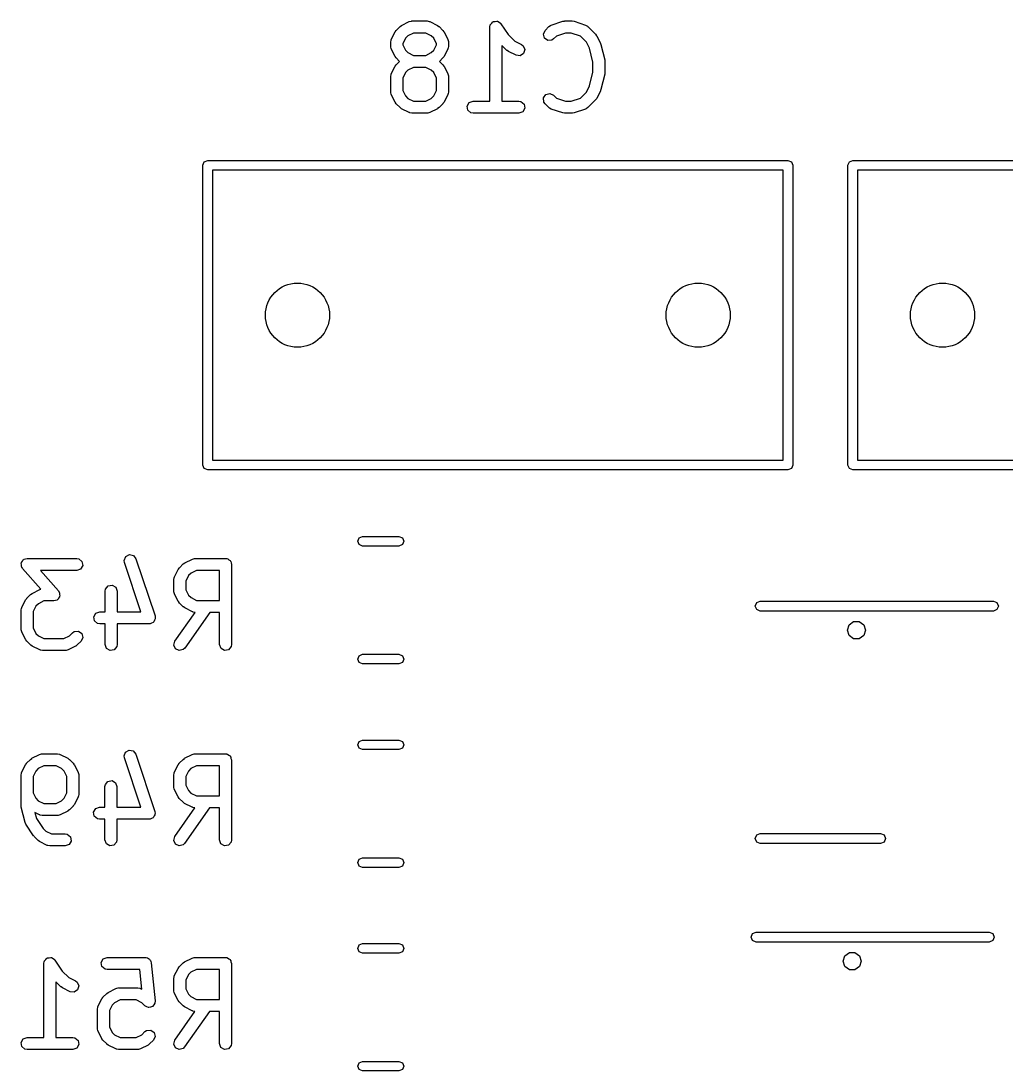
# Model space of a CAD drawing. Extents: x 62 to 228, y -146 to -46.
# Drawn here: x 85.78 to 98.08, y -82.99 to -69.89 of the extents above; entities that cross this region are included whole.
import ezdxf

# ---------------------------------------------------------------- set-up
doc = ezdxf.new("R2010")
doc.units = 0
doc.layers.add('BLACK', color=7, linetype='CONTINUOUS')

msp = doc.modelspace()

# ---------------------------------------------------------------- linework, layer by layer
at = {"layer": 'BLACK', "linetype": 'CONTINUOUS'}
for p, q in [((90.4648, -70.005), (90.5124, -69.9574)), ((90.5124, -69.9574), (90.5308, -69.9445)), ((90.5308, -69.9445), (90.5319, -69.9433)), ((90.5319, -69.9433), (90.6271, -69.8957)), ((90.6271, -69.8957), (90.6521, -69.8883)), ((90.6521, -69.8883), (90.6565, -69.8893)), ((90.6565, -69.8893), (90.6607, -69.8878)), ((90.6607, -69.8878), (90.8511, -69.8878)), ((90.8511, -69.8878), (90.8768, -69.8923)), ((90.8768, -69.8923), (90.8802, -69.8952)), ((90.8802, -69.8952), (90.8847, -69.8957)), ((90.8847, -69.8957), (90.9799, -69.9433)), ((90.9799, -69.9433), (90.9979, -69.9567)), ((90.9979, -69.9567), (90.9994, -69.9574)), ((90.9994, -69.9574), (91.047, -70.005)), ((91.6333, -69.9628), (91.6378, -69.9371)), ((91.6378, -69.9371), (91.6406, -69.9338)), ((91.6406, -69.9338), (91.6411, -69.9295)), ((91.6411, -69.9295), (91.6568, -69.9145)), ((91.6568, -69.9145), (91.6708, -69.8978)), ((91.6708, -69.8978), (91.675, -69.8971)), ((91.675, -69.8971), (91.6782, -69.8941)), ((91.6782, -69.8941), (91.6999, -69.8927)), ((91.6999, -69.8927), (91.7213, -69.8889)), ((91.7213, -69.8889), (91.725, -69.8911)), ((91.725, -69.8911), (91.7294, -69.8908)), ((91.7294, -69.8908), (91.7469, -69.9037)), ((91.7469, -69.9037), (91.7657, -69.9146)), ((91.7657, -69.9146), (91.7672, -69.9186)), ((91.7672, -69.9186), (91.7707, -69.9212)), ((91.7707, -69.9212), (91.8618, -70.0579)), ((92.3219, -70.005), (92.3695, -69.9574)), ((92.3695, -69.9574), (92.3909, -69.9424)), ((92.3909, -69.9424), (92.3953, -69.942)), ((92.3953, -69.942), (92.3989, -69.9392)), ((92.3989, -69.9392), (92.5417, -69.8916)), ((92.5417, -69.8916), (92.5639, -69.8883)), ((92.5639, -69.8883), (92.5654, -69.8878)), ((92.5654, -69.8878), (92.6607, -69.8878)), ((92.6607, -69.8878), (92.6828, -69.8917)), ((92.6828, -69.8917), (92.6844, -69.8916)), ((92.6844, -69.8916), (92.8272, -69.9392)), ((92.8272, -69.9392), (92.8502, -69.9517)), ((92.8502, -69.9517), (92.8525, -69.9555)), ((92.8525, -69.9555), (92.8566, -69.9574)), ((92.8566, -69.9574), (92.9518, -70.0526)), ((90.4031, -70.1197), (90.4507, -70.0245)), ((90.4507, -70.0245), (90.4641, -70.0065)), ((90.4641, -70.0065), (90.4648, -70.005)), ((90.6099, -70.072), (90.5795, -70.1024)), ((90.6784, -70.0378), (90.6099, -70.072)), ((90.8334, -70.0378), (90.6784, -70.0378)), ((90.902, -70.072), (90.8334, -70.0378)), ((90.9324, -70.1024), (90.902, -70.072)), ((91.047, -70.005), (91.0599, -70.0234)), ((91.0599, -70.0234), (91.0611, -70.0245)), ((91.0611, -70.0245), (91.1087, -70.1197)), ((91.6333, -70.8878), (91.6333, -69.9628)), ((91.8618, -70.0579), (91.9432, -70.1392)), ((92.3002, -70.0515), (92.3219, -70.005)), ((92.3135, -70.101), (92.3002, -70.0515)), ((92.4631, -70.076), (92.428, -70.1111)), ((92.5776, -70.0378), (92.4631, -70.076)), ((92.6485, -70.0378), (92.5776, -70.0378)), ((92.763, -70.076), (92.6485, -70.0378)), ((92.8371, -70.1501), (92.763, -70.076)), ((92.9518, -70.0526), (92.9647, -70.071)), ((92.9647, -70.071), (92.9658, -70.0721)), ((92.9658, -70.0721), (93.0135, -70.1673)), ((90.3952, -70.1533), (90.3997, -70.1276)), ((90.3952, -70.2009), (90.3952, -70.1533)), ((90.3967, -70.2051), (90.3952, -70.2009)), ((90.3957, -70.2095), (90.3967, -70.2051)), ((90.4031, -70.2344), (90.3957, -70.2095)), ((90.3997, -70.1276), (90.4026, -70.1242)), ((90.4026, -70.1242), (90.4031, -70.1197)), ((90.5795, -70.1024), (90.5452, -70.171)), ((90.5452, -70.171), (90.5452, -70.1832)), ((90.5452, -70.1832), (90.5795, -70.2517)), ((90.9666, -70.171), (90.9324, -70.1024)), ((90.9324, -70.2517), (90.9666, -70.1832)), ((90.9666, -70.1832), (90.9666, -70.171)), ((91.1087, -70.1197), (91.1161, -70.1447)), ((91.1166, -70.2009), (91.1121, -70.2265)), ((91.1161, -70.1447), (91.1151, -70.149)), ((91.1151, -70.149), (91.1166, -70.1533)), ((91.1166, -70.1533), (91.1166, -70.2009)), ((91.8457, -70.2539), (91.7833, -70.1915)), ((91.7833, -70.1915), (91.7833, -70.8878)), ((91.9432, -70.1392), (92.0275, -70.1814)), ((92.0275, -70.1814), (92.0485, -70.1969)), ((92.0485, -70.1969), (92.0689, -70.244)), ((92.3555, -70.1305), (92.3135, -70.101)), ((92.4067, -70.126), (92.3555, -70.1305)), ((92.428, -70.1111), (92.4067, -70.126)), ((92.8756, -70.2271), (92.8371, -70.1501)), ((93.0135, -70.1673), (93.0172, -70.1797)), ((93.0172, -70.1797), (93.0191, -70.1827)), ((93.0191, -70.1827), (93.0668, -70.3732)), ((90.4507, -70.3297), (90.4031, -70.2344)), ((90.4519, -70.3308), (90.4507, -70.3297)), ((90.4648, -70.3491), (90.4519, -70.3308)), ((90.507, -70.3914), (90.4648, -70.3491)), ((90.5795, -70.2517), (90.6099, -70.2821)), ((90.6099, -70.2821), (90.6784, -70.3164)), ((90.6784, -70.3164), (90.8334, -70.3164)), ((90.8334, -70.3164), (90.902, -70.2821)), ((90.902, -70.2821), (90.9324, -70.2517)), ((91.047, -70.3491), (91.0048, -70.3914)), ((91.0477, -70.3477), (91.047, -70.3491)), ((91.0611, -70.3297), (91.0477, -70.3477)), ((91.1087, -70.2344), (91.0611, -70.3297)), ((91.1092, -70.23), (91.1087, -70.2344)), ((91.1121, -70.2265), (91.1092, -70.23)), ((91.8472, -70.2546), (91.8457, -70.2539)), ((91.8652, -70.268), (91.8472, -70.2546)), ((91.9605, -70.3156), (91.8652, -70.268)), ((92.0114, -70.3214), (91.9605, -70.3156)), ((92.0542, -70.2932), (92.0114, -70.3214)), ((92.0689, -70.244), (92.0542, -70.2932)), ((92.919, -70.4006), (92.8756, -70.2271)), ((90.4031, -70.5483), (90.4507, -70.453)), ((90.4507, -70.453), (90.4641, -70.435)), ((90.4641, -70.435), (90.4648, -70.4336)), ((90.4648, -70.4336), (90.507, -70.3914)), ((90.6784, -70.4664), (90.6099, -70.5006)), ((90.8334, -70.4664), (90.6784, -70.4664)), ((90.902, -70.5006), (90.8334, -70.4664)), ((91.0048, -70.3914), (91.047, -70.4336)), ((91.047, -70.4336), (91.0599, -70.4519)), ((91.0599, -70.4519), (91.0611, -70.453)), ((91.0611, -70.453), (91.1087, -70.5483)), ((92.919, -70.525), (92.919, -70.4006)), ((93.0668, -70.3732), (93.0678, -70.3881)), ((93.0678, -70.3881), (93.069, -70.3914)), ((93.069, -70.3914), (93.069, -70.5342)), ((90.3952, -70.5818), (90.3997, -70.5562)), ((90.3952, -70.7723), (90.3952, -70.5818)), ((90.3997, -70.5562), (90.4026, -70.5527)), ((90.4026, -70.5527), (90.4031, -70.5483)), ((90.5795, -70.531), (90.5452, -70.5995)), ((90.5452, -70.5995), (90.5452, -70.7546)), ((90.6099, -70.5006), (90.5795, -70.531)), ((90.9324, -70.531), (90.902, -70.5006)), ((90.9666, -70.5995), (90.9324, -70.531)), ((90.9666, -70.7546), (90.9666, -70.5995)), ((91.1087, -70.5483), (91.1161, -70.5733)), ((91.1161, -70.5733), (91.1151, -70.5776)), ((91.1151, -70.5776), (91.1166, -70.5818)), ((91.1166, -70.5818), (91.1166, -70.7723)), ((92.8756, -70.6985), (92.919, -70.525)), ((93.0668, -70.5524), (93.0191, -70.7429)), ((93.069, -70.5342), (93.0664, -70.549)), ((93.0664, -70.549), (93.0668, -70.5524)), ((92.8371, -70.7755), (92.8756, -70.6985)), ((93.0191, -70.7429), (93.0139, -70.7547)), ((90.3967, -70.7765), (90.3952, -70.7723)), ((90.3957, -70.7809), (90.3967, -70.7765)), ((90.4031, -70.8058), (90.3957, -70.7809)), ((90.4507, -70.9011), (90.4031, -70.8058)), ((90.5452, -70.7546), (90.5795, -70.8231)), ((90.5795, -70.8231), (90.6099, -70.8535)), ((90.6099, -70.8535), (90.6784, -70.8878)), ((90.8334, -70.8878), (90.902, -70.8535)), ((90.902, -70.8535), (90.9324, -70.8231)), ((90.9324, -70.8231), (90.9666, -70.7546)), ((91.1087, -70.8058), (91.0611, -70.9011)), ((91.1092, -70.8014), (91.1087, -70.8058)), ((91.1121, -70.798), (91.1092, -70.8014)), ((91.1166, -70.7723), (91.1121, -70.798)), ((92.3025, -70.8481), (92.3319, -70.8061)), ((92.307, -70.8992), (92.3025, -70.8481)), ((92.3319, -70.8061), (92.3815, -70.7928)), ((92.3815, -70.7928), (92.428, -70.8145)), ((92.428, -70.8145), (92.4631, -70.8496)), ((92.4631, -70.8496), (92.5776, -70.8878)), ((92.6485, -70.8878), (92.763, -70.8496)), ((92.763, -70.8496), (92.8371, -70.7755)), ((92.9518, -70.873), (92.8566, -70.9682)), ((92.9525, -70.8715), (92.9518, -70.873)), ((92.9658, -70.8535), (92.9525, -70.8715)), ((93.0135, -70.7582), (92.9658, -70.8535)), ((93.0139, -70.7547), (93.0135, -70.7582)), ((90.4519, -70.9022), (90.4507, -70.9011)), ((90.4648, -70.9206), (90.4519, -70.9022)), ((90.5124, -70.9682), (90.4648, -70.9206)), ((90.5139, -70.9689), (90.5124, -70.9682)), ((90.5319, -70.9822), (90.5139, -70.9689)), ((90.6271, -71.0299), (90.5319, -70.9822)), ((90.6784, -70.8878), (90.8334, -70.8878)), ((90.9799, -70.9822), (90.8847, -71.0299)), ((90.9811, -70.9811), (90.9799, -70.9822)), ((90.9994, -70.9682), (90.9811, -70.9811)), ((91.047, -70.9206), (90.9994, -70.9682)), ((91.0477, -70.9191), (91.047, -70.9206)), ((91.0611, -70.9011), (91.0477, -70.9191)), ((91.3487, -70.9498), (91.3744, -70.9053)), ((91.3576, -71.0003), (91.3487, -70.9498)), ((91.3969, -71.0333), (91.3576, -71.0003)), ((91.3744, -70.9053), (91.4226, -70.8878)), ((91.4226, -70.8878), (91.6333, -70.8878)), ((91.7833, -70.8878), (91.994, -70.8878)), ((91.994, -70.8878), (92.0197, -70.8923)), ((92.0197, -70.8923), (92.059, -70.9253)), ((92.0679, -70.9758), (92.0422, -71.0202)), ((92.059, -70.9253), (92.0679, -70.9758)), ((92.3219, -70.9206), (92.307, -70.8992)), ((92.3695, -70.9682), (92.3219, -70.9206)), ((92.3736, -70.9701), (92.3695, -70.9682)), ((92.376, -70.9739), (92.3736, -70.9701)), ((92.3989, -70.9863), (92.376, -70.9739)), ((92.5417, -71.0339), (92.3989, -70.9863)), ((92.5776, -70.8878), (92.6485, -70.8878)), ((92.8272, -70.9863), (92.6844, -71.0339)), ((92.8308, -70.9835), (92.8272, -70.9863)), ((92.8352, -70.9831), (92.8308, -70.9835)), ((92.8566, -70.9682), (92.8352, -70.9831)), ((90.6316, -71.0304), (90.6271, -71.0299)), ((90.635, -71.0333), (90.6316, -71.0304)), ((90.6607, -71.0378), (90.635, -71.0333)), ((90.8511, -71.0378), (90.6607, -71.0378)), ((90.8554, -71.0362), (90.8511, -71.0378)), ((90.8597, -71.0373), (90.8554, -71.0362)), ((90.8847, -71.0299), (90.8597, -71.0373)), ((91.4226, -71.0378), (91.3969, -71.0333)), ((91.994, -71.0378), (91.4226, -71.0378)), ((92.0422, -71.0202), (91.994, -71.0378)), ((92.5433, -71.0339), (92.5417, -71.0339)), ((92.5654, -71.0378), (92.5433, -71.0339)), ((92.6607, -71.0378), (92.5654, -71.0378)), ((92.6622, -71.0372), (92.6607, -71.0378)), ((92.6844, -71.0339), (92.6622, -71.0372)), ((88.0521, -71.6884), (88.0697, -71.646)), ((88.0697, -71.646), (88.1121, -71.6284)), ((88.1121, -71.6284), (95.3521, -71.6284)), ((95.3521, -71.6284), (95.3945, -71.646)), ((95.3945, -71.646), (95.4121, -71.6884)), ((96.1001, -71.6884), (96.1177, -71.646)), ((96.1177, -71.646), (96.1601, -71.6284)), ((96.1601, -71.6284), (103.4, -71.6284)), ((88.0521, -75.4284), (88.0521, -71.6884)), ((88.1721, -71.7484), (88.1721, -75.3684)), ((95.2921, -71.7484), (88.1721, -71.7484)), ((95.2921, -75.3684), (95.2921, -71.7484)), ((95.4121, -71.6884), (95.4121, -75.4284)), ((96.1001, -75.4284), (96.1001, -71.6884)), ((96.2201, -71.7484), (96.2201, -75.3684)), ((103.34, -71.7484), (96.2201, -71.7484)), ((88.0697, -75.4708), (88.0521, -75.4284)), ((88.1721, -75.3684), (95.2921, -75.3684)), ((95.4121, -75.4284), (95.3945, -75.4708)), ((96.1177, -75.4708), (96.1001, -75.4284)), ((96.2201, -75.3684), (103.34, -75.3684)), ((88.1121, -75.4884), (88.0697, -75.4708)), ((95.3521, -75.4884), (88.1121, -75.4884)), ((95.3945, -75.4708), (95.3521, -75.4884)), ((96.1601, -75.4884), (96.1177, -75.4708)), ((103.4, -75.4884), (96.1601, -75.4884)), ((89.9845, -76.3794), (90.0021, -76.337)), ((90.0021, -76.4218), (89.9845, -76.3794)), ((90.0021, -76.337), (90.0445, -76.3194)), ((90.0445, -76.3194), (90.4987, -76.3194)), ((90.4987, -76.3194), (90.5411, -76.337)), ((90.5411, -76.337), (90.5587, -76.3794)), ((90.5587, -76.3794), (90.5411, -76.4218)), ((90.0445, -76.4394), (90.0021, -76.4218)), ((90.4987, -76.4394), (90.0445, -76.4394)), ((90.5411, -76.4218), (90.4987, -76.4394)), ((85.7891, -76.6442), (85.8018, -76.6284)), ((85.7892, -76.6502), (85.7891, -76.6442)), ((85.8018, -76.6284), (85.8119, -76.6109)), ((85.8119, -76.6109), (85.8175, -76.6089)), ((85.8175, -76.6089), (85.8213, -76.6042)), ((85.8213, -76.6042), (85.8411, -76.6003)), ((85.8411, -76.6003), (85.8601, -76.5934)), ((85.8601, -76.5934), (86.4791, -76.5934)), ((86.4791, -76.5934), (86.5048, -76.5979)), ((86.5048, -76.5979), (86.5441, -76.6309)), ((86.5441, -76.6309), (86.553, -76.6814)), ((87.0708, -76.6187), (87.0897, -76.571)), ((87.0747, -76.6445), (87.0708, -76.6187)), ((87.0897, -76.571), (87.1348, -76.5466)), ((87.1348, -76.5466), (87.1851, -76.5569)), ((87.1851, -76.5569), (87.217, -76.597)), ((87.217, -76.597), (87.4551, -77.3113)), ((87.8266, -76.6489), (87.9218, -76.6013)), ((87.9218, -76.6013), (87.9468, -76.5939)), ((87.9468, -76.5939), (87.9511, -76.5949)), ((87.9511, -76.5949), (87.9553, -76.5934)), ((87.9553, -76.5934), (88.3363, -76.5934)), ((88.3363, -76.5934), (88.346, -76.5951)), ((88.346, -76.5951), (88.3493, -76.5945)), ((88.3493, -76.5945), (88.3522, -76.5962)), ((88.3522, -76.5962), (88.3619, -76.5979)), ((88.3619, -76.5979), (88.3769, -76.6104)), ((88.3769, -76.6104), (88.3937, -76.6202)), ((88.3937, -76.6202), (88.3961, -76.6265)), ((88.3961, -76.6265), (88.4012, -76.6309)), ((88.4012, -76.6309), (88.4046, -76.6501)), ((85.7862, -76.6554), (85.7892, -76.6502)), ((85.7897, -76.6753), (85.7862, -76.6554)), ((85.7902, -76.6955), (85.7897, -76.6753)), ((85.7946, -76.7028), (85.7902, -76.6955)), ((85.7951, -76.7059), (85.7946, -76.7028)), ((85.7978, -76.7081), (85.7951, -76.7059)), ((85.8037, -76.7178), (85.7978, -76.7081)), ((86.0313, -76.978), (85.8037, -76.7178)), ((86.4791, -76.7434), (86.0254, -76.7434)), ((86.0254, -76.7434), (86.2499, -76.9999)), ((86.5274, -76.7258), (86.4791, -76.7434)), ((86.553, -76.6814), (86.5274, -76.7258)), ((87.2798, -77.26), (87.0747, -76.6445)), ((87.6978, -76.8253), (87.7454, -76.7301)), ((87.7454, -76.7301), (87.7588, -76.7121)), ((87.7588, -76.7121), (87.7594, -76.7106)), ((87.7594, -76.7106), (87.8071, -76.663)), ((87.8071, -76.663), (87.8254, -76.6501)), ((87.8254, -76.6501), (87.8266, -76.6489)), ((87.973, -76.7434), (87.9045, -76.7776)), ((88.2613, -76.7434), (87.973, -76.7434)), ((88.2613, -77.1172), (88.2613, -76.7434)), ((88.4046, -76.6501), (88.4113, -76.6684)), ((88.4113, -76.6684), (88.4113, -77.6684)), ((87.6899, -76.8589), (87.6944, -76.8332)), ((87.6899, -77.0017), (87.6899, -76.8589)), ((87.6944, -76.8332), (87.6973, -76.8298)), ((87.6973, -76.8298), (87.6978, -76.8253)), ((87.8741, -76.808), (87.8399, -76.8766)), ((87.8399, -76.8766), (87.8399, -76.984)), ((87.9045, -76.7776), (87.8741, -76.808)), ((85.9023, -77.0439), (85.9207, -77.0311)), ((85.9207, -77.0311), (85.9218, -77.0299)), ((85.9218, -77.0299), (86.017, -76.9823)), ((86.017, -76.9823), (86.0313, -76.978)), ((86.2499, -76.9999), (86.2557, -77.0096)), ((86.2557, -77.0096), (86.2584, -77.0118)), ((86.2584, -77.0118), (86.2589, -77.0149)), ((86.2589, -77.0149), (86.2634, -77.0222)), ((86.2634, -77.0222), (86.2638, -77.0424)), ((86.8327, -77.0017), (86.8372, -76.9761)), ((86.8327, -77.26), (86.8327, -77.0017)), ((86.8372, -76.9761), (86.8702, -76.9368)), ((86.8702, -76.9368), (86.9207, -76.9279)), ((86.9207, -76.9279), (86.9652, -76.9535)), ((86.9652, -76.9535), (86.9827, -77.0017)), ((86.9827, -77.0017), (86.9827, -77.26)), ((87.6914, -77.0059), (87.6899, -77.0017)), ((87.6903, -77.0103), (87.6914, -77.0059)), ((87.6978, -77.0353), (87.6903, -77.0103)), ((87.7454, -77.1305), (87.6978, -77.0353)), ((87.8399, -76.984), (87.8741, -77.0525)), ((85.793, -77.2063), (85.8406, -77.111)), ((85.8406, -77.111), (85.854, -77.093)), ((85.854, -77.093), (85.8547, -77.0915)), ((85.8547, -77.0915), (85.9023, -77.0439)), ((85.9998, -77.1586), (85.9694, -77.189)), ((86.0683, -77.1243), (85.9998, -77.1586)), ((86.1934, -77.1243), (86.0683, -77.1243)), ((86.2124, -77.1174), (86.1934, -77.1243)), ((86.2323, -77.1135), (86.2124, -77.1174)), ((86.236, -77.1088), (86.2323, -77.1135)), ((86.2416, -77.1068), (86.236, -77.1088)), ((86.2517, -77.0893), (86.2416, -77.1068)), ((86.2644, -77.0735), (86.2517, -77.0893)), ((86.2638, -77.0424), (86.2673, -77.0624)), ((86.2673, -77.0624), (86.2643, -77.0675)), ((86.2643, -77.0675), (86.2644, -77.0735)), ((87.7466, -77.1316), (87.7454, -77.1305)), ((87.7594, -77.15), (87.7466, -77.1316)), ((87.8071, -77.1976), (87.7594, -77.15)), ((87.8741, -77.0525), (87.9045, -77.0829)), ((87.9045, -77.0829), (87.973, -77.1172)), ((87.973, -77.1172), (88.2613, -77.1172)), ((94.9436, -77.1884), (94.9619, -77.1442)), ((94.9619, -77.1442), (95.0061, -77.1259)), ((95.0061, -77.1259), (97.9151, -77.1259)), ((97.9151, -77.1259), (97.9593, -77.1442)), ((97.9593, -77.1442), (97.9776, -77.1884)), ((85.7851, -77.2398), (85.7896, -77.2142)), ((85.7851, -77.4779), (85.7851, -77.2398)), ((85.7896, -77.2142), (85.7925, -77.2107)), ((85.7925, -77.2107), (85.793, -77.2063)), ((85.9694, -77.189), (85.9351, -77.2575)), ((85.9351, -77.2575), (85.9351, -77.4602)), ((86.691, -77.322), (86.7166, -77.2776)), ((86.7166, -77.2776), (86.7649, -77.26)), ((86.7649, -77.26), (86.8327, -77.26)), ((86.9827, -77.26), (87.2798, -77.26)), ((87.7034, -77.6254), (87.9543, -77.267)), ((87.8085, -77.1983), (87.8071, -77.1976)), ((87.8266, -77.2117), (87.8085, -77.1983)), ((88.1372, -77.2672), (87.8263, -77.7114)), ((87.9218, -77.2593), (87.8266, -77.2117)), ((87.9262, -77.2598), (87.9218, -77.2593)), ((87.9297, -77.2627), (87.9262, -77.2598)), ((87.9543, -77.267), (87.9297, -77.2627)), ((88.2613, -77.2672), (88.1372, -77.2672)), ((88.2613, -77.6684), (88.2613, -77.2672)), ((94.9619, -77.2326), (94.9436, -77.1884)), ((95.0061, -77.2509), (94.9619, -77.2326)), ((97.9151, -77.2509), (95.0061, -77.2509)), ((97.9593, -77.2326), (97.9151, -77.2509)), ((97.9776, -77.1884), (97.9593, -77.2326)), ((86.6999, -77.3725), (86.691, -77.322)), ((86.7392, -77.4055), (86.6999, -77.3725)), ((86.7649, -77.41), (86.7392, -77.4055)), ((86.8327, -77.41), (86.7649, -77.41)), ((86.8327, -77.6684), (86.8327, -77.41)), ((87.3839, -77.41), (86.9827, -77.41)), ((86.9827, -77.41), (86.9827, -77.6684)), ((87.3893, -77.4081), (87.3839, -77.41)), ((87.3949, -77.4092), (87.3893, -77.4081)), ((87.4129, -77.3995), (87.3949, -77.4092)), ((87.4321, -77.3925), (87.4129, -77.3995)), ((87.435, -77.3875), (87.4321, -77.3925)), ((87.44, -77.3848), (87.435, -77.3875)), ((87.4475, -77.3658), (87.44, -77.3848)), ((87.4578, -77.3481), (87.4475, -77.3658)), ((87.4551, -77.3113), (87.4589, -77.3371)), ((87.4589, -77.3371), (87.4568, -77.3424)), ((87.4568, -77.3424), (87.4578, -77.3481)), ((96.0936, -77.4884), (96.1151, -77.4223)), ((96.1151, -77.4223), (96.1713, -77.3814)), ((96.1713, -77.3814), (96.2409, -77.3814)), ((96.2409, -77.3814), (96.2971, -77.4223)), ((96.2971, -77.4223), (96.3186, -77.4884)), ((85.7866, -77.4821), (85.7851, -77.4779)), ((85.7856, -77.4865), (85.7866, -77.4821)), ((85.793, -77.5114), (85.7856, -77.4865)), ((85.8406, -77.6067), (85.793, -77.5114)), ((85.9351, -77.4602), (85.9694, -77.5287)), ((85.9694, -77.5287), (85.9998, -77.5591)), ((85.9998, -77.5591), (86.0683, -77.5934)), ((86.3186, -77.5934), (86.3871, -77.5591)), ((86.3871, -77.5591), (86.4261, -77.5201)), ((86.4261, -77.5201), (86.4474, -77.5052)), ((86.4474, -77.5052), (86.4986, -77.5007)), ((86.4986, -77.5007), (86.5406, -77.5301)), ((86.5406, -77.5301), (86.5539, -77.5797)), ((96.1151, -77.5545), (96.0936, -77.4884)), ((96.1713, -77.5954), (96.1151, -77.5545)), ((96.2971, -77.5545), (96.2409, -77.5954)), ((96.3186, -77.4884), (96.2971, -77.5545)), ((85.8418, -77.6078), (85.8406, -77.6067)), ((85.8547, -77.6262), (85.8418, -77.6078)), ((85.9023, -77.6738), (85.8547, -77.6262)), ((85.9038, -77.6745), (85.9023, -77.6738)), ((85.9218, -77.6878), (85.9038, -77.6745)), ((86.017, -77.7355), (85.9218, -77.6878)), ((86.0683, -77.5934), (86.3186, -77.5934)), ((86.4651, -77.6878), (86.3698, -77.7355)), ((86.4662, -77.6867), (86.4651, -77.6878)), ((86.4846, -77.6738), (86.4662, -77.6867)), ((86.5322, -77.6262), (86.4846, -77.6738)), ((86.5539, -77.5797), (86.5322, -77.6262)), ((86.8503, -77.7166), (86.8327, -77.6684)), ((86.9827, -77.6684), (86.9782, -77.694)), ((87.6901, -77.6749), (87.7034, -77.6254)), ((87.7118, -77.7214), (87.6901, -77.6749)), ((88.2788, -77.7166), (88.2613, -77.6684)), ((88.4113, -77.6684), (88.4068, -77.694)), ((96.2409, -77.5954), (96.1713, -77.5954)), ((86.0215, -77.736), (86.017, -77.7355)), ((86.0249, -77.7389), (86.0215, -77.736)), ((86.0506, -77.7434), (86.0249, -77.7389)), ((86.3363, -77.7434), (86.0506, -77.7434)), ((86.3405, -77.7418), (86.3363, -77.7434)), ((86.3449, -77.7429), (86.3405, -77.7418)), ((86.3698, -77.7355), (86.3449, -77.7429)), ((86.8947, -77.7422), (86.8503, -77.7166)), ((86.9452, -77.7333), (86.8947, -77.7422)), ((86.9782, -77.694), (86.9452, -77.7333)), ((87.7583, -77.7431), (87.7118, -77.7214)), ((87.8079, -77.7298), (87.7583, -77.7431)), ((87.8263, -77.7114), (87.8079, -77.7298)), ((88.3233, -77.7422), (88.2788, -77.7166)), ((88.3738, -77.7333), (88.3233, -77.7422)), ((88.4068, -77.694), (88.3738, -77.7333)), ((89.9845, -77.8494), (90.0021, -77.807)), ((90.0021, -77.807), (90.0445, -77.7894)), ((90.0445, -77.7894), (90.4987, -77.7894)), ((90.4987, -77.7894), (90.5411, -77.807)), ((90.5411, -77.807), (90.5587, -77.8494)), ((90.0021, -77.8918), (89.9845, -77.8494)), ((90.0445, -77.9094), (90.0021, -77.8918)), ((90.4987, -77.9094), (90.0445, -77.9094)), ((90.5411, -77.8918), (90.4987, -77.9094)), ((90.5587, -77.8494), (90.5411, -77.8918)), ((90.0021, -78.877), (90.0445, -78.8594)), ((90.0445, -78.8594), (90.4987, -78.8594)), ((90.4987, -78.8594), (90.5411, -78.877)), ((87.0878, -79.0094), (87.1329, -78.985)), ((87.1329, -78.985), (87.1832, -78.9953)), ((87.1832, -78.9953), (87.2151, -79.0354)), ((89.9845, -78.9194), (90.0021, -78.877)), ((90.0021, -78.9618), (89.9845, -78.9194)), ((90.0445, -78.9794), (90.0021, -78.9618)), ((90.4987, -78.9794), (90.0445, -78.9794)), ((90.5411, -78.9618), (90.4987, -78.9794)), ((90.5411, -78.877), (90.5587, -78.9194)), ((90.5587, -78.9194), (90.5411, -78.9618)), ((85.8528, -79.149), (85.9004, -79.1014)), ((85.9004, -79.1014), (85.9188, -79.0885)), ((85.9188, -79.0885), (85.9199, -79.0873)), ((85.9199, -79.0873), (86.0151, -79.0397)), ((86.0151, -79.0397), (86.0401, -79.0323)), ((86.0401, -79.0323), (86.0445, -79.0333)), ((86.0445, -79.0333), (86.0487, -79.0318)), ((86.0487, -79.0318), (86.2391, -79.0318)), ((86.2391, -79.0318), (86.2648, -79.0363)), ((86.2648, -79.0363), (86.2682, -79.0392)), ((86.2682, -79.0392), (86.2727, -79.0397)), ((86.2727, -79.0397), (86.3679, -79.0873)), ((86.3679, -79.0873), (86.3859, -79.1007)), ((86.3859, -79.1007), (86.3874, -79.1014)), ((86.3874, -79.1014), (86.435, -79.149)), ((87.0689, -79.0571), (87.0878, -79.0094)), ((87.0728, -79.0829), (87.0689, -79.0571)), ((87.2779, -79.6984), (87.0728, -79.0829)), ((87.2151, -79.0354), (87.4532, -79.7497)), ((87.7575, -79.149), (87.8052, -79.1014)), ((87.8052, -79.1014), (87.8235, -79.0885)), ((87.8235, -79.0885), (87.8247, -79.0873)), ((87.8247, -79.0873), (87.9199, -79.0397)), ((87.9199, -79.0397), (87.9449, -79.0323)), ((87.9449, -79.0323), (87.9492, -79.0333)), ((87.9492, -79.0333), (87.9534, -79.0318)), ((87.9534, -79.0318), (88.3344, -79.0318)), ((88.3344, -79.0318), (88.3441, -79.0335)), ((88.3441, -79.0335), (88.3474, -79.0329)), ((88.3474, -79.0329), (88.3503, -79.0346)), ((88.3503, -79.0346), (88.36, -79.0363)), ((88.36, -79.0363), (88.375, -79.0488)), ((88.375, -79.0488), (88.3918, -79.0586)), ((88.3918, -79.0586), (88.3942, -79.0649)), ((88.3942, -79.0649), (88.3993, -79.0693)), ((88.3993, -79.0693), (88.4027, -79.0885)), ((88.4027, -79.0885), (88.4094, -79.1068)), ((88.4094, -79.1068), (88.4094, -80.1068)), ((85.7906, -79.2682), (85.7911, -79.2637)), ((85.7911, -79.2637), (85.8387, -79.1685)), ((85.8387, -79.1685), (85.8521, -79.1505)), ((85.8521, -79.1505), (85.8528, -79.149)), ((85.9675, -79.2464), (85.9332, -79.315)), ((85.9979, -79.216), (85.9675, -79.2464)), ((86.0664, -79.1818), (85.9979, -79.216)), ((86.2214, -79.1818), (86.0664, -79.1818)), ((86.29, -79.216), (86.2214, -79.1818)), ((86.3204, -79.2464), (86.29, -79.216)), ((86.3546, -79.315), (86.3204, -79.2464)), ((86.435, -79.149), (86.4479, -79.1674)), ((86.4479, -79.1674), (86.4491, -79.1685)), ((86.4491, -79.1685), (86.4967, -79.2637)), ((86.4967, -79.2637), (86.5041, -79.2887)), ((87.6954, -79.2682), (87.6959, -79.2637)), ((87.6959, -79.2637), (87.7435, -79.1685)), ((87.7435, -79.1685), (87.7569, -79.1505)), ((87.7569, -79.1505), (87.7575, -79.149)), ((87.8722, -79.2464), (87.838, -79.315)), ((87.9026, -79.216), (87.8722, -79.2464)), ((87.9711, -79.1818), (87.9026, -79.216)), ((88.2594, -79.1818), (87.9711, -79.1818)), ((88.2594, -79.5556), (88.2594, -79.1818)), ((85.7832, -79.2973), (85.7877, -79.2716)), ((85.7832, -79.6782), (85.7832, -79.2973)), ((85.7877, -79.2716), (85.7906, -79.2682)), ((85.9332, -79.315), (85.9332, -79.5176)), ((86.3546, -79.5176), (86.3546, -79.315)), ((86.5041, -79.2887), (86.5031, -79.293)), ((86.5031, -79.293), (86.5046, -79.2973)), ((86.5046, -79.2973), (86.5046, -79.5354)), ((86.8353, -79.4145), (86.8683, -79.3752)), ((86.8683, -79.3752), (86.9188, -79.3663)), ((86.9188, -79.3663), (86.9633, -79.3919)), ((86.9633, -79.3919), (86.9808, -79.4401)), ((87.688, -79.2973), (87.6925, -79.2716)), ((87.688, -79.4401), (87.688, -79.2973)), ((87.6925, -79.2716), (87.6954, -79.2682)), ((87.838, -79.315), (87.838, -79.4224)), ((85.9332, -79.5176), (85.9675, -79.5862)), ((86.3204, -79.5862), (86.3546, -79.5176)), ((86.8308, -79.4401), (86.8353, -79.4145)), ((86.8308, -79.6984), (86.8308, -79.4401)), ((86.9808, -79.4401), (86.9808, -79.6984)), ((87.6895, -79.4443), (87.688, -79.4401)), ((87.6884, -79.4487), (87.6895, -79.4443)), ((87.6959, -79.4737), (87.6884, -79.4487)), ((87.7435, -79.5689), (87.6959, -79.4737)), ((87.838, -79.4224), (87.8722, -79.4909)), ((87.8722, -79.4909), (87.9026, -79.5213)), ((87.9026, -79.5213), (87.9711, -79.5556)), ((85.9675, -79.5862), (85.9979, -79.6166)), ((85.9979, -79.6166), (86.0664, -79.6508)), ((86.0664, -79.6508), (86.2214, -79.6508)), ((86.2214, -79.6508), (86.29, -79.6166)), ((86.29, -79.6166), (86.3204, -79.5862)), ((86.4967, -79.5689), (86.4491, -79.6641)), ((86.4972, -79.5644), (86.4967, -79.5689)), ((86.5001, -79.561), (86.4972, -79.5644)), ((86.5046, -79.5354), (86.5001, -79.561)), ((87.7447, -79.57), (87.7435, -79.5689)), ((87.7575, -79.5884), (87.7447, -79.57)), ((87.8052, -79.636), (87.7575, -79.5884)), ((87.8066, -79.6367), (87.8052, -79.636)), ((87.8247, -79.6501), (87.8066, -79.6367)), ((87.9199, -79.6977), (87.8247, -79.6501)), ((87.9711, -79.5556), (88.2594, -79.5556)), ((85.7844, -79.6815), (85.7832, -79.6782)), ((85.7854, -79.6964), (85.7844, -79.6815)), ((85.8331, -79.8869), (85.7854, -79.6964)), ((86.0151, -79.7929), (85.9569, -79.7638)), ((85.9569, -79.7638), (85.9754, -79.8379)), ((86.3679, -79.7453), (86.2727, -79.7929)), ((86.3691, -79.7441), (86.3679, -79.7453)), ((86.3874, -79.7312), (86.3691, -79.7441)), ((86.435, -79.6836), (86.3874, -79.7312)), ((86.4357, -79.6821), (86.435, -79.6836)), ((86.4491, -79.6641), (86.4357, -79.6821)), ((86.6891, -79.7604), (86.7147, -79.716)), ((86.698, -79.8109), (86.6891, -79.7604)), ((86.7147, -79.716), (86.763, -79.6984)), ((86.763, -79.6984), (86.8308, -79.6984)), ((86.9808, -79.6984), (87.2779, -79.6984)), ((87.4559, -79.7865), (87.4456, -79.8042)), ((87.4532, -79.7497), (87.457, -79.7755)), ((87.457, -79.7755), (87.4549, -79.7808)), ((87.4549, -79.7808), (87.4559, -79.7865)), ((87.7015, -80.0638), (87.9524, -79.7054)), ((88.1353, -79.7056), (87.8244, -80.1498)), ((87.9243, -79.6982), (87.9199, -79.6977)), ((87.9278, -79.7011), (87.9243, -79.6982)), ((87.9524, -79.7054), (87.9278, -79.7011)), ((88.2594, -79.7056), (88.1353, -79.7056)), ((88.2594, -80.1068), (88.2594, -79.7056)), ((85.8333, -79.8872), (85.8331, -79.8869)), ((85.8434, -79.9103), (85.8333, -79.8872)), ((85.9386, -80.0531), (85.8434, -79.9103)), ((85.9754, -79.8379), (86.0593, -79.9638)), ((86.0196, -79.7934), (86.0151, -79.7929)), ((86.023, -79.7963), (86.0196, -79.7934)), ((86.0487, -79.8008), (86.023, -79.7963)), ((86.2391, -79.8008), (86.0487, -79.8008)), ((86.2434, -79.7993), (86.2391, -79.8008)), ((86.2477, -79.8003), (86.2434, -79.7993)), ((86.2727, -79.7929), (86.2477, -79.8003)), ((86.7373, -79.8439), (86.698, -79.8109)), ((86.763, -79.8484), (86.7373, -79.8439)), ((86.8308, -79.8484), (86.763, -79.8484)), ((86.8308, -80.1068), (86.8308, -79.8484)), ((87.382, -79.8484), (86.9808, -79.8484)), ((86.9808, -79.8484), (86.9808, -80.1068)), ((87.3874, -79.8465), (87.382, -79.8484)), ((87.393, -79.8476), (87.3874, -79.8465)), ((87.411, -79.8379), (87.393, -79.8476)), ((87.4302, -79.8309), (87.411, -79.8379)), ((87.4331, -79.8259), (87.4302, -79.8309)), ((87.4381, -79.8232), (87.4331, -79.8259)), ((87.4456, -79.8042), (87.4381, -79.8232)), ((86.0593, -79.9638), (86.0931, -79.9975)), ((86.0931, -79.9975), (86.1616, -80.0318)), ((86.1616, -80.0318), (86.3344, -80.0318)), ((86.3344, -80.0318), (86.36, -80.0363)), ((86.36, -80.0363), (86.3993, -80.0693)), ((94.9436, -80.0884), (94.9619, -80.0442)), ((94.9619, -80.0442), (95.0061, -80.0259)), ((95.0061, -80.0259), (96.5061, -80.0259)), ((96.5061, -80.0259), (96.5503, -80.0442)), ((96.5503, -80.0442), (96.5686, -80.0884)), ((85.9415, -80.0552), (85.9386, -80.0531)), ((85.948, -80.0646), (85.9415, -80.0552)), ((85.9956, -80.1122), (85.948, -80.0646)), ((85.9971, -80.1129), (85.9956, -80.1122)), ((86.0151, -80.1262), (85.9971, -80.1129)), ((86.1104, -80.1739), (86.0151, -80.1262)), ((86.1148, -80.1744), (86.1104, -80.1739)), ((86.1183, -80.1773), (86.1148, -80.1744)), ((86.1439, -80.1818), (86.1183, -80.1773)), ((86.3826, -80.1642), (86.3344, -80.1818)), ((86.4082, -80.1198), (86.3826, -80.1642)), ((86.3993, -80.0693), (86.4082, -80.1198)), ((86.8484, -80.155), (86.8308, -80.1068)), ((86.8928, -80.1806), (86.8484, -80.155)), ((86.9433, -80.1717), (86.8928, -80.1806)), ((86.9763, -80.1324), (86.9433, -80.1717)), ((86.9808, -80.1068), (86.9763, -80.1324)), ((87.6882, -80.1133), (87.7015, -80.0638)), ((87.7099, -80.1598), (87.6882, -80.1133)), ((87.7564, -80.1815), (87.7099, -80.1598)), ((87.806, -80.1682), (87.7564, -80.1815)), ((87.8244, -80.1498), (87.806, -80.1682)), ((88.2769, -80.155), (88.2594, -80.1068)), ((88.3214, -80.1806), (88.2769, -80.155)), ((88.3719, -80.1717), (88.3214, -80.1806)), ((88.4049, -80.1324), (88.3719, -80.1717)), ((88.4094, -80.1068), (88.4049, -80.1324)), ((94.9619, -80.1326), (94.9436, -80.0884)), ((95.0061, -80.1509), (94.9619, -80.1326)), ((96.5061, -80.1509), (95.0061, -80.1509)), ((96.5503, -80.1326), (96.5061, -80.1509)), ((96.5686, -80.0884), (96.5503, -80.1326)), ((86.3344, -80.1818), (86.1439, -80.1818)), ((89.9845, -80.3894), (90.0021, -80.347)), ((90.0021, -80.4318), (89.9845, -80.3894)), ((90.0021, -80.347), (90.0445, -80.3294)), ((90.0445, -80.4494), (90.0021, -80.4318)), ((90.0445, -80.3294), (90.4987, -80.3294)), ((90.4987, -80.3294), (90.5411, -80.347)), ((90.5411, -80.4318), (90.4987, -80.4494)), ((90.5411, -80.347), (90.5587, -80.3894)), ((90.5587, -80.3894), (90.5411, -80.4318)), ((90.4987, -80.4494), (90.0445, -80.4494)), ((94.8906, -81.3184), (94.9089, -81.2742)), ((94.9089, -81.3626), (94.8906, -81.3184)), ((94.9089, -81.2742), (94.9531, -81.2559)), ((94.9531, -81.2559), (97.8621, -81.2559)), ((97.8621, -81.2559), (97.9063, -81.2742)), ((97.9063, -81.2742), (97.9246, -81.3184)), ((97.9246, -81.3184), (97.9063, -81.3626)), ((89.9845, -81.4594), (90.0021, -81.417)), ((90.0021, -81.5018), (89.9845, -81.4594)), ((90.0021, -81.417), (90.0445, -81.3994)), ((90.0445, -81.3994), (90.4987, -81.3994)), ((90.4987, -81.3994), (90.5411, -81.417)), ((90.5411, -81.417), (90.5587, -81.4594)), ((90.5587, -81.4594), (90.5411, -81.5018)), ((94.9531, -81.3809), (94.9089, -81.3626)), ((97.8621, -81.3809), (94.9531, -81.3809)), ((97.9063, -81.3626), (97.8621, -81.3809)), ((86.0689, -81.6468), (86.0734, -81.6211)), ((86.0734, -81.6211), (86.0762, -81.6178)), ((86.0762, -81.6178), (86.0767, -81.6135)), ((86.0767, -81.6135), (86.0924, -81.5985)), ((86.0924, -81.5985), (86.1064, -81.5818)), ((86.1064, -81.5818), (86.1107, -81.5811)), ((86.1107, -81.5811), (86.1138, -81.5781)), ((86.1138, -81.5781), (86.1355, -81.5767)), ((86.1355, -81.5767), (86.1569, -81.5729)), ((86.1569, -81.5729), (86.1607, -81.5751)), ((86.1607, -81.5751), (86.165, -81.5748)), ((86.165, -81.5748), (86.1825, -81.5877)), ((86.1825, -81.5877), (86.2014, -81.5986)), ((86.2014, -81.5986), (86.2028, -81.6026)), ((86.2028, -81.6026), (86.2063, -81.6052)), ((86.2063, -81.6052), (86.2974, -81.7419)), ((86.7843, -81.6338), (86.81, -81.5893)), ((86.81, -81.5893), (86.8582, -81.5718)), ((86.8582, -81.5718), (87.3344, -81.5718)), ((87.3344, -81.5718), (87.3383, -81.5725)), ((87.3383, -81.5725), (87.34, -81.572)), ((87.34, -81.572), (87.3428, -81.5733)), ((87.3428, -81.5733), (87.36, -81.5763)), ((87.36, -81.5763), (87.3722, -81.5865)), ((87.3722, -81.5865), (87.3868, -81.5931)), ((87.3868, -81.5931), (87.3913, -81.6025)), ((87.3913, -81.6025), (87.3993, -81.6093)), ((87.3993, -81.6093), (87.4021, -81.625)), ((87.8247, -81.6273), (87.9199, -81.5797)), ((87.9199, -81.5797), (87.9449, -81.5723)), ((87.9449, -81.5723), (87.9492, -81.5733)), ((87.9492, -81.5733), (87.9534, -81.5718)), ((87.9534, -81.5718), (88.3344, -81.5718)), ((88.3344, -81.5718), (88.3441, -81.5735)), ((88.3441, -81.5735), (88.3474, -81.5729)), ((88.3474, -81.5729), (88.3503, -81.5746)), ((88.3503, -81.5746), (88.36, -81.5763)), ((88.36, -81.5763), (88.375, -81.5888)), ((88.375, -81.5888), (88.3918, -81.5986)), ((88.3918, -81.5986), (88.3942, -81.6049)), ((88.3942, -81.6049), (88.3993, -81.6093)), ((88.3993, -81.6093), (88.4027, -81.6285)), ((90.0445, -81.5194), (90.0021, -81.5018)), ((90.4987, -81.5194), (90.0445, -81.5194)), ((90.5411, -81.5018), (90.4987, -81.5194)), ((96.0406, -81.6184), (96.0621, -81.5523)), ((96.0621, -81.6845), (96.0406, -81.6184)), ((96.0621, -81.5523), (96.1183, -81.5114)), ((96.1183, -81.5114), (96.1879, -81.5114)), ((96.1879, -81.5114), (96.2441, -81.5523)), ((96.2441, -81.5523), (96.2656, -81.6184)), ((96.2656, -81.6184), (96.2441, -81.6845)), ((86.0689, -82.5718), (86.0689, -81.6468)), ((86.2974, -81.7419), (86.3788, -81.8232)), ((86.7932, -81.6843), (86.7843, -81.6338)), ((86.8325, -81.7173), (86.7932, -81.6843)), ((86.8582, -81.7218), (86.8325, -81.7173)), ((87.2665, -81.7218), (86.8582, -81.7218)), ((87.2913, -81.97), (87.2665, -81.7218)), ((87.4021, -81.625), (87.409, -81.6393)), ((87.409, -81.6393), (87.4566, -82.1155)), ((87.6959, -81.8037), (87.7435, -81.7085)), ((87.7435, -81.7085), (87.7569, -81.6905)), ((87.7569, -81.6905), (87.7575, -81.689)), ((87.7575, -81.689), (87.8052, -81.6414)), ((87.8052, -81.6414), (87.8235, -81.6285)), ((87.8235, -81.6285), (87.8247, -81.6273)), ((87.9711, -81.7218), (87.9026, -81.756)), ((88.2594, -81.7218), (87.9711, -81.7218)), ((88.2594, -82.0956), (88.2594, -81.7218)), ((88.4027, -81.6285), (88.4094, -81.6468)), ((88.4094, -81.6468), (88.4094, -82.6468)), ((96.1183, -81.7254), (96.0621, -81.6845)), ((96.1879, -81.7254), (96.1183, -81.7254)), ((96.2441, -81.6845), (96.1879, -81.7254)), ((86.2814, -81.9379), (86.2189, -81.8755)), ((86.2189, -81.8755), (86.2189, -82.5718)), ((86.3788, -81.8232), (86.4632, -81.8654)), ((86.4632, -81.8654), (86.4841, -81.8809)), ((86.4841, -81.8809), (86.5045, -81.928)), ((87.688, -81.8373), (87.6925, -81.8116)), ((87.688, -81.9801), (87.688, -81.8373)), ((87.6925, -81.8116), (87.6954, -81.8082)), ((87.6954, -81.8082), (87.6959, -81.8037)), ((87.8722, -81.7864), (87.838, -81.855)), ((87.838, -81.855), (87.838, -81.9624)), ((87.9026, -81.756), (87.8722, -81.7864)), ((86.2828, -81.9386), (86.2814, -81.9379)), ((86.3008, -81.952), (86.2828, -81.9386)), ((86.3961, -81.9996), (86.3008, -81.952)), ((86.447, -82.0054), (86.3961, -81.9996)), ((86.4899, -81.9772), (86.447, -82.0054)), ((86.5045, -81.928), (86.4899, -81.9772)), ((86.8528, -82.0223), (86.8711, -82.0095)), ((86.8711, -82.0095), (86.8723, -82.0083)), ((86.8723, -82.0083), (86.9675, -81.9607)), ((86.9675, -81.9607), (86.9925, -81.9532)), ((86.9925, -81.9532), (86.9968, -81.9543)), ((86.9968, -81.9543), (87.0011, -81.9527)), ((87.0011, -81.9527), (87.2391, -81.9527)), ((87.2391, -81.9527), (87.2648, -81.9573)), ((87.2648, -81.9573), (87.2682, -81.9601)), ((87.2682, -81.9601), (87.2727, -81.9607)), ((87.2727, -81.9607), (87.2913, -81.97)), ((87.6895, -81.9843), (87.688, -81.9801)), ((87.6884, -81.9887), (87.6895, -81.9843)), ((87.6959, -82.0137), (87.6884, -81.9887)), ((87.7435, -82.1089), (87.6959, -82.0137)), ((87.838, -81.9624), (87.8722, -82.0309)), ((86.7435, -82.1847), (86.7911, -82.0894)), ((86.7911, -82.0894), (86.8045, -82.0714)), ((86.8045, -82.0714), (86.8052, -82.0699)), ((86.8052, -82.0699), (86.8528, -82.0223)), ((86.9502, -82.137), (86.9198, -82.1674)), ((87.0188, -82.1027), (86.9502, -82.137)), ((87.2214, -82.1027), (87.0188, -82.1027)), ((87.29, -82.137), (87.2214, -82.1027)), ((87.329, -82.176), (87.29, -82.137)), ((87.4544, -82.1424), (87.44, -82.163)), ((87.4547, -82.1415), (87.4544, -82.1419)), ((87.4544, -82.1419), (87.4544, -82.1424)), ((87.4566, -82.1155), (87.4547, -82.1415)), ((87.7447, -82.11), (87.7435, -82.1089)), ((87.7575, -82.1284), (87.7447, -82.11)), ((87.8052, -82.176), (87.7575, -82.1284)), ((87.8722, -82.0309), (87.9026, -82.0613)), ((87.9026, -82.0613), (87.9711, -82.0956)), ((87.9711, -82.0956), (88.2594, -82.0956)), ((86.7356, -82.2182), (86.7401, -82.1926)), ((86.7356, -82.4563), (86.7356, -82.2182)), ((86.7401, -82.1926), (86.743, -82.1891)), ((86.743, -82.1891), (86.7435, -82.1847)), ((86.9198, -82.1674), (86.8856, -82.2359)), ((86.8856, -82.2359), (86.8856, -82.4386)), ((87.3294, -82.1762), (87.329, -82.176)), ((87.3296, -82.1767), (87.3294, -82.1762)), ((87.3526, -82.187), (87.3296, -82.1767)), ((87.3755, -82.1977), (87.3526, -82.187)), ((87.3759, -82.1976), (87.3755, -82.1977)), ((87.3764, -82.1978), (87.3759, -82.1976)), ((87.4007, -82.1909), (87.3764, -82.1978)), ((87.425, -82.1844), (87.4007, -82.1909)), ((87.4253, -82.184), (87.425, -82.1844)), ((87.4258, -82.1839), (87.4253, -82.184)), ((87.44, -82.163), (87.4258, -82.1839)), ((87.7015, -82.6038), (87.9524, -82.2454)), ((87.8066, -82.1767), (87.8052, -82.176)), ((87.8247, -82.1901), (87.8066, -82.1767)), ((88.1353, -82.2456), (87.8244, -82.6898)), ((87.9199, -82.2377), (87.8247, -82.1901)), ((87.9243, -82.2382), (87.9199, -82.2377)), ((87.9278, -82.2411), (87.9243, -82.2382)), ((87.9524, -82.2454), (87.9278, -82.2411)), ((88.2594, -82.2456), (88.1353, -82.2456)), ((88.2594, -82.6468), (88.2594, -82.2456)), ((86.7371, -82.4605), (86.7356, -82.4563)), ((86.7361, -82.4649), (86.7371, -82.4605)), ((86.7435, -82.4898), (86.7361, -82.4649)), ((86.7911, -82.5851), (86.7435, -82.4898)), ((86.8856, -82.4386), (86.9198, -82.5071)), ((86.9198, -82.5071), (86.9502, -82.5375)), ((86.9502, -82.5375), (87.0188, -82.5718)), ((87.2214, -82.5718), (87.29, -82.5375)), ((87.29, -82.5375), (87.329, -82.4985)), ((87.329, -82.4985), (87.3503, -82.4836)), ((87.3503, -82.4836), (87.4014, -82.4791)), ((87.4014, -82.4791), (87.4434, -82.5085)), ((87.4434, -82.5085), (87.4567, -82.5581)), ((85.7843, -82.6338), (85.81, -82.5893)), ((85.7932, -82.6843), (85.7843, -82.6338)), ((85.81, -82.5893), (85.8582, -82.5718)), ((85.8582, -82.5718), (86.0689, -82.5718)), ((86.2189, -82.5718), (86.4296, -82.5718)), ((86.4296, -82.5718), (86.4553, -82.5763)), ((86.4553, -82.5763), (86.4946, -82.6093)), ((86.5035, -82.6598), (86.4778, -82.7042)), ((86.4946, -82.6093), (86.5035, -82.6598)), ((86.7923, -82.5862), (86.7911, -82.5851)), ((86.8052, -82.6046), (86.7923, -82.5862)), ((86.8528, -82.6522), (86.8052, -82.6046)), ((86.8543, -82.6529), (86.8528, -82.6522)), ((86.8723, -82.6662), (86.8543, -82.6529)), ((86.9675, -82.7139), (86.8723, -82.6662)), ((87.0188, -82.5718), (87.2214, -82.5718)), ((87.3679, -82.6662), (87.2727, -82.7139)), ((87.3691, -82.6651), (87.3679, -82.6662)), ((87.3874, -82.6522), (87.3691, -82.6651)), ((87.435, -82.6046), (87.3874, -82.6522)), ((87.4567, -82.5581), (87.435, -82.6046)), ((87.6882, -82.6533), (87.7015, -82.6038)), ((87.7099, -82.6998), (87.6882, -82.6533)), ((88.2769, -82.695), (88.2594, -82.6468)), ((88.4094, -82.6468), (88.4049, -82.6724)), ((85.8325, -82.7173), (85.7932, -82.6843)), ((85.8582, -82.7218), (85.8325, -82.7173)), ((86.4296, -82.7218), (85.8582, -82.7218)), ((86.4778, -82.7042), (86.4296, -82.7218)), ((86.972, -82.7144), (86.9675, -82.7139)), ((86.9754, -82.7173), (86.972, -82.7144)), ((87.0011, -82.7218), (86.9754, -82.7173)), ((87.2391, -82.7218), (87.0011, -82.7218)), ((87.2434, -82.7202), (87.2391, -82.7218)), ((87.2477, -82.7213), (87.2434, -82.7202)), ((87.2727, -82.7139), (87.2477, -82.7213)), ((87.7564, -82.7215), (87.7099, -82.6998)), ((87.806, -82.7082), (87.7564, -82.7215)), ((87.8244, -82.6898), (87.806, -82.7082)), ((88.3214, -82.7206), (88.2769, -82.695)), ((88.3719, -82.7117), (88.3214, -82.7206)), ((88.4049, -82.6724), (88.3719, -82.7117)), ((89.9845, -82.9294), (90.0021, -82.887)), ((90.0021, -82.9718), (89.9845, -82.9294)), ((90.0021, -82.887), (90.0445, -82.8694)), ((90.0445, -82.8694), (90.4987, -82.8694)), ((90.4987, -82.8694), (90.5411, -82.887)), ((90.5411, -82.887), (90.5587, -82.9294)), ((90.5587, -82.9294), (90.5411, -82.9718)), ((90.0445, -82.9894), (90.0021, -82.9718)), ((90.4987, -82.9894), (90.0445, -82.9894)), ((90.5411, -82.9718), (90.4987, -82.9894))]:
    msp.add_line(p, q, dxfattribs=at)
at = {"layer": 'BLACK'}
for centre in [(89.2321, -73.5584), (94.2321, -73.5584), (97.2801, -73.5584)]:
    msp.add_circle(centre, 0.4, dxfattribs=at)

doc.saveas('drawing.dxf')
